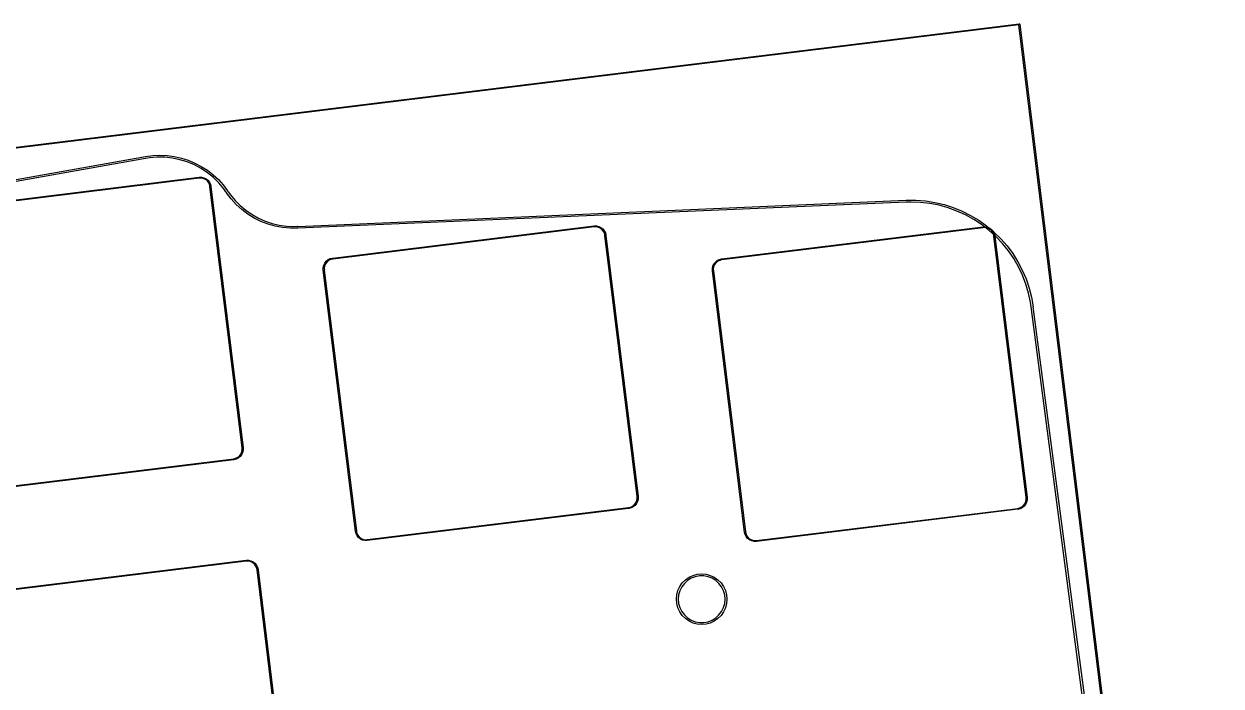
# Model space of a CAD drawing. Extents: x 33 to 269, y -131 to -39.
# Drawn here: x 210.3 to 269.3, y -71.3 to -38.6 of the extents above; entities that cross this region are included whole.
import ezdxf

# ---------------------------------------------------------------- set-up
doc = ezdxf.new("R2010")
doc.units = 0
doc.layers.add('BLACK', color=7, linetype='CONTINUOUS')

msp = doc.modelspace()

# ---------------------------------------------------------------- linework, layer by layer
at = {"layer": 'BLACK', "linetype": 'CONTINUOUS'}
for p, q in [((259.345645, -38.685517), (164.830672, -50.292414)), ((164.832996, -50.243669), (259.364597, -38.634731)), ((269.274022, -119.530057), (259.345645, -38.685517)), ((259.364597, -38.634731), (259.374325, -38.635454)), ((259.374325, -38.635454), (259.389403, -38.647234)), ((259.389403, -38.647234), (269.324809, -119.54901)), ((163.02336, -54.583856), (216.251692, -45.17719)), ((216.256915, -45.273953), (163.028564, -54.680623)), ((216.251692, -45.17719), (216.25172, -45.17719)), ((216.25172, -45.17719), (216.60492, -45.130028)), ((216.269182, -45.275649), (216.256915, -45.273953)), ((216.454765, -45.242515), (216.269182, -45.275649)), ((216.830551, -45.211863), (216.454765, -45.242515)), ((216.60492, -45.130028), (216.961022, -45.114097)), ((217.207548, -45.217136), (216.830551, -45.211863)), ((216.961022, -45.114097), (217.317145, -45.129539)), ((217.58233, -45.258288), (217.207548, -45.217136)), ((217.317145, -45.129539), (217.670532, -45.176234)), ((217.951489, -45.334945), (217.58233, -45.258288)), ((217.670532, -45.176234), (218.018444, -45.25382)), ((218.311671, -45.446409), (217.951489, -45.334945)), ((218.018444, -45.25382), (218.358186, -45.361697)), ((218.6596, -45.591667), (218.311671, -45.446409)), ((218.358186, -45.361697), (218.687128, -45.499028)), ((218.992114, -45.7694), (218.6596, -45.591667)), ((218.687128, -45.499028), (219.00272, -45.66475)), ((219.306192, -45.977991), (218.992114, -45.7694)), ((219.00272, -45.66475), (219.302519, -45.85758)), ((219.302519, -45.85758), (219.584201, -46.076023)), ((219.598977, -46.215545), (219.306192, -45.977991)), ((219.584201, -46.076023), (219.845586, -46.318387)), ((205.99941, -47.785215), (218.896473, -46.199739)), ((218.896529, -46.248192), (205.999467, -47.833669)), ((218.896473, -46.199739), (218.896484, -46.199739)), ((218.896484, -46.199739), (219.014033, -46.198558)), ((218.902569, -46.249366), (218.896529, -46.248192)), ((218.96464, -46.24174), (218.902569, -46.249367)), ((218.902569, -46.249367), (218.902569, -46.249366)), ((219.088499, -46.259138), (218.96464, -46.24174)), ((219.014033, -46.198558), (219.128911, -46.223567)), ((219.203634, -46.308003), (219.088499, -46.259138)), ((219.128911, -46.223567), (219.235342, -46.273514)), ((219.302197, -46.385004), (219.203634, -46.308003)), ((219.235342, -46.273514), (219.327989, -46.345894)), ((219.37747, -46.484894), (219.302197, -46.385004)), ((219.327989, -46.345894), (219.402205, -46.437076)), ((219.424322, -46.600862), (219.37747, -46.484894)), ((219.402205, -46.437076), (219.454269, -46.542488)), ((219.431923, -46.662793), (219.424322, -46.600862)), ((219.431913, -46.662939), (219.431923, -46.662793)), ((221.017388, -59.56), (219.431913, -46.662939)), ((219.454269, -46.542488), (219.481569, -46.656843)), ((219.481541, -46.656846), (219.480367, -46.662883)), ((219.480367, -46.662883), (221.065843, -59.559945)), ((219.481569, -46.656843), (219.481541, -46.656846)), ((219.867809, -46.479901), (219.598977, -46.215545)), ((219.845586, -46.318387), (220.084648, -46.582795)), ((220.110243, -46.768658), (219.867809, -46.479901)), ((220.084648, -46.582795), (220.299535, -46.867199)), ((220.217174, -46.923914), (220.110243, -46.768658)), ((220.217192, -46.923901), (220.217174, -46.923914)), ((220.241725, -46.942691), (220.217192, -46.923901)), ((220.24251, -46.94271), (220.241725, -46.942691)), ((220.242248, -46.943453), (220.24251, -46.94271)), ((220.251051, -46.973074), (220.242248, -46.943453)), ((220.251072, -46.97306), (220.251051, -46.973074)), ((220.475838, -47.269365), (220.251072, -46.97306)), ((220.299535, -46.867199), (220.299554, -46.867187)), ((220.299554, -46.867187), (220.308357, -46.896808)), ((220.308357, -46.896808), (220.308094, -46.89755)), ((220.308094, -46.89755), (220.30888, -46.89757)), ((220.30888, -46.89757), (220.333413, -46.91636)), ((220.333413, -46.91636), (220.333434, -46.916346)), ((220.333434, -46.916346), (220.436362, -47.065908)), ((220.436362, -47.065908), (220.668864, -47.344824)), ((220.726836, -47.543802), (220.475838, -47.269365)), ((220.668864, -47.344824), (220.92597, -47.601237)), ((221.001951, -47.794058), (220.726836, -47.543802)), ((220.92597, -47.601237), (221.205514, -47.832984)), ((221.298862, -48.018023), (221.001951, -47.794058)), ((221.205514, -47.832984), (221.505138, -48.038112)), ((253.782884, -47.435592), (223.759658, -48.722485)), ((223.76724, -48.625875), (253.790467, -47.338983)), ((253.794736, -47.438891), (253.782884, -47.435592)), ((253.790467, -47.338983), (253.790468, -47.338983)), ((253.790468, -47.338983), (253.790473, -47.338983)), ((253.790473, -47.338983), (254.262305, -47.337242)), ((254.026722, -47.429033), (253.794736, -47.438892)), ((253.794736, -47.438892), (253.794736, -47.438891)), ((254.490823, -47.445429), (254.026722, -47.429033)), ((254.262305, -47.337242), (254.732843, -47.372276)), ((254.952235, -47.497942), (254.490823, -47.445429)), ((254.732843, -47.372276), (255.19922, -47.443873)), ((255.408152, -47.586254), (254.952235, -47.497942)), ((255.19922, -47.443873), (255.658599, -47.551597)), ((255.8558, -47.709828), (255.408152, -47.586254)), ((255.658599, -47.551597), (256.108186, -47.694794)), ((256.292456, -47.867911), (255.8558, -47.709828)), ((256.108186, -47.694794), (256.545246, -47.872591)), ((221.615066, -48.213807), (221.298862, -48.018023)), ((221.505138, -48.038112), (221.822315, -48.21489)), ((221.947896, -48.379761), (221.615066, -48.213807)), ((221.822315, -48.21489), (222.15437, -48.361827)), ((222.294546, -48.514483), (221.947896, -48.379761)), ((222.15437, -48.361827), (222.498505, -48.477686)), ((256.715464, -48.059542), (256.292456, -47.867911)), ((256.545246, -47.872591), (256.967121, -48.083908)), ((257.122253, -48.283555), (256.715464, -48.059542)), ((256.967121, -48.083908), (257.371246, -48.327459)), ((257.510347, -48.538588), (257.122253, -48.283555)), ((257.371246, -48.327459), (257.755161, -48.601763)), ((222.652093, -48.61684), (222.294546, -48.514483)), ((222.498505, -48.477686), (222.851816, -48.561488)), ((223.017521, -48.685966), (222.652093, -48.61684)), ((222.851816, -48.561488), (223.211325, -48.612527)), ((223.38775, -48.721281), (223.017521, -48.685966)), ((223.211325, -48.612527), (223.574, -48.630373)), ((223.759657, -48.722485), (223.38775, -48.721281)), ((223.574, -48.630373), (223.755389, -48.622576)), ((223.755389, -48.622576), (223.755389, -48.622577)), ((223.755389, -48.622577), (223.76724, -48.625875)), ((223.759658, -48.722485), (223.759657, -48.722484)), ((223.759657, -48.722484), (223.759657, -48.722485)), ((225.487815, -50.190605), (238.38488, -48.605129)), ((238.384937, -48.653582), (225.487874, -50.239059)), ((238.38488, -48.605129), (238.384891, -48.605129)), ((238.384891, -48.605129), (238.50244, -48.603949)), ((238.390976, -48.654756), (238.384937, -48.653582)), ((238.453047, -48.647131), (238.390976, -48.654757)), ((238.390976, -48.654757), (238.390976, -48.654756)), ((238.576905, -48.66453), (238.453047, -48.647131)), ((238.50244, -48.603949), (238.617317, -48.628959)), ((238.69204, -48.713396), (238.576905, -48.66453)), ((238.617317, -48.628959), (238.723747, -48.678907)), ((238.790602, -48.790397), (238.69204, -48.713396)), ((238.723747, -48.678907), (238.816394, -48.751286)), ((238.865876, -48.890285), (238.790602, -48.790397)), ((238.816394, -48.751286), (238.890611, -48.842468)), ((238.912729, -49.006253), (238.865876, -48.890285)), ((238.890611, -48.842468), (238.942675, -48.947878)), ((238.920331, -49.068179), (238.912729, -49.006253)), ((238.942675, -48.947878), (238.969976, -49.062232)), ((244.686022, -50.232495), (257.583086, -48.647019)), ((257.583143, -48.695472), (244.68608, -50.280949)), ((257.877385, -48.823091), (257.510347, -48.538588)), ((257.583086, -48.647019), (257.583097, -48.647019)), ((257.583097, -48.647019), (257.700646, -48.645841)), ((257.589181, -48.696646), (257.583143, -48.695472)), ((257.651252, -48.689022), (257.589181, -48.696647)), ((257.589181, -48.696647), (257.589181, -48.696646)), ((257.775111, -48.706422), (257.651252, -48.689022)), ((257.700646, -48.645841), (257.815522, -48.670852)), ((257.755161, -48.601763), (258.116532, -48.905151)), ((257.890245, -48.755288), (257.775111, -48.706422)), ((257.815522, -48.670852), (257.921952, -48.720799)), ((258.221136, -49.135331), (257.877385, -48.823091)), ((257.988807, -48.832289), (257.890245, -48.755288)), ((257.921952, -48.720799), (258.014599, -48.793178)), ((258.064081, -48.932177), (257.988807, -48.832289)), ((258.014599, -48.793178), (258.088816, -48.884359)), ((258.110936, -49.048144), (258.064081, -48.932177)), ((258.088816, -48.884359), (258.140881, -48.989769)), ((258.116532, -48.905151), (258.45316, -49.235779)), ((258.140881, -48.989769), (258.168184, -49.104122)), ((238.92032, -49.068329), (238.920331, -49.068179)), ((240.505795, -61.96539), (238.92032, -49.068329)), ((238.969948, -49.062236), (238.968774, -49.068273)), ((238.968774, -49.068273), (240.55425, -61.965335)), ((238.969976, -49.062232), (238.969948, -49.062236)), ((258.118537, -49.110059), (258.110936, -49.048144)), ((258.118526, -49.110219), (258.118537, -49.110059)), ((259.704002, -62.00728), (258.118526, -49.110219)), ((258.168154, -49.104125), (258.16698, -49.110162)), ((258.16698, -49.110162), (259.752456, -62.007225)), ((258.168184, -49.104122), (258.168154, -49.104125)), ((258.539509, -49.47341), (258.221136, -49.135331)), ((258.45316, -49.235779), (258.762999, -49.591634)), ((258.830567, -49.835273), (258.539509, -49.47341)), ((258.762999, -49.591634), (259.044164, -49.970554)), ((225.367421, -50.216691), (225.481772, -50.189379)), ((225.481772, -50.189379), (225.481778, -50.189432)), ((225.481778, -50.189432), (225.487815, -50.190605)), ((259.092539, -50.218717), (258.830567, -49.835273)), ((259.044164, -49.970554), (259.294944, -50.370232)), ((225.023499, -50.656938), (225.048512, -50.542062)), ((225.024674, -50.774487), (225.023499, -50.656938)), ((225.024674, -50.774499), (225.024674, -50.774487)), ((226.612031, -63.686862), (225.024674, -50.774499)), ((225.048512, -50.542062), (225.098459, -50.435631)), ((225.084082, -50.582474), (225.066679, -50.706333)), ((225.066679, -50.706333), (225.074302, -50.768405)), ((225.074302, -50.768405), (225.073128, -50.774443)), ((225.073128, -50.774443), (226.657429, -63.661952)), ((225.132948, -50.467338), (225.084082, -50.582474)), ((225.098459, -50.435631), (225.170836, -50.342983)), ((225.209947, -50.368773), (225.132948, -50.467338)), ((225.170836, -50.342983), (225.262014, -50.268762)), ((225.309833, -50.293494), (225.209947, -50.368773)), ((225.262014, -50.268762), (225.367421, -50.216691)), ((225.425798, -50.246632), (225.309833, -50.293494)), ((225.487602, -50.239038), (225.425798, -50.246632)), ((225.487874, -50.239059), (225.487602, -50.239038)), ((244.221707, -50.698829), (244.246721, -50.583955)), ((244.22288, -50.816377), (244.221707, -50.698829)), ((244.246721, -50.583955), (244.296669, -50.477527)), ((244.282291, -50.624367), (244.264886, -50.748224)), ((244.264886, -50.748224), (244.272508, -50.810295)), ((244.331158, -50.509235), (244.282291, -50.624367)), ((244.296669, -50.477527), (244.369047, -50.384882)), ((244.408158, -50.410673), (244.331158, -50.509235)), ((244.369047, -50.384882), (244.460224, -50.310664)), ((244.508043, -50.335397), (244.408158, -50.410673)), ((244.460224, -50.310664), (244.56563, -50.258594)), ((244.624007, -50.288537), (244.508043, -50.335397)), ((244.56563, -50.258594), (244.67998, -50.231285)), ((244.68589, -50.280934), (244.624007, -50.288537)), ((244.67998, -50.231285), (244.679985, -50.231322)), ((244.679985, -50.231322), (244.686022, -50.232495)), ((244.68608, -50.280949), (244.68589, -50.280934)), ((259.323833, -50.62141), (259.092539, -50.218717)), ((259.294944, -50.370232), (259.513815, -50.788238)), ((259.523041, -51.040904), (259.323833, -50.62141)), ((259.513815, -50.788238), (259.699444, -51.22203)), ((244.22288, -50.816389), (244.22288, -50.816377)), ((245.810237, -63.728752), (244.22288, -50.816389)), ((244.272508, -50.810295), (244.271334, -50.816333)), ((244.271334, -50.816333), (245.855635, -63.703842)), ((259.688952, -51.474646), (259.523041, -51.040904)), ((259.699444, -51.22203), (259.850704, -51.668969)), ((259.820557, -51.919999), (259.688952, -51.474646)), ((259.917055, -52.374253), (259.820557, -51.919999)), ((259.850704, -51.668969), (259.966673, -52.126336)), ((259.947507, -52.604443), (259.917055, -52.374253)), ((259.966673, -52.126336), (260.046646, -52.591349)), ((259.947567, -52.604435), (259.947507, -52.604443)), ((267.129547, -106.956898), (259.947567, -52.604435)), ((260.046707, -52.591341), (260.044468, -52.603447)), ((260.044468, -52.603447), (267.226449, -106.955911)), ((260.046646, -52.591349), (260.046707, -52.591341)), ((221.006421, -59.751946), (221.023833, -59.628103)), ((221.016215, -59.566038), (221.017388, -59.56)), ((221.023833, -59.628103), (221.016215, -59.566038)), ((221.065843, -59.559945), (221.065843, -59.559946)), ((221.065843, -59.559946), (221.06701, -59.677497)), ((220.602698, -60.143839), (207.705637, -61.729315)), ((207.711732, -61.680104), (220.602643, -60.095385)), ((220.602637, -60.095318), (220.664703, -60.087703)), ((220.602646, -60.095385), (220.602637, -60.095318)), ((220.602643, -60.095385), (220.602645, -60.095385)), ((220.602645, -60.095385), (220.602646, -60.095385)), ((220.608734, -60.145013), (220.602698, -60.143839)), ((220.723071, -60.117656), (220.608726, -60.144946)), ((220.608726, -60.144946), (220.608734, -60.145013)), ((220.664703, -60.087703), (220.780662, -60.040864)), ((220.828476, -60.065606), (220.723071, -60.117656)), ((220.780662, -60.040864), (220.880546, -59.965608)), ((220.919655, -59.991404), (220.828476, -60.065606)), ((220.880546, -59.965608), (220.957549, -59.867063)), ((220.992036, -59.898774), (220.919655, -59.991404)), ((220.957549, -59.867063), (221.006421, -59.751946)), ((221.041989, -59.792359), (220.992036, -59.898774)), ((221.06701, -59.677497), (221.041989, -59.792359)), ((240.504622, -61.971428), (240.505795, -61.96539)), ((240.512241, -62.033494), (240.504622, -61.971428)), ((240.55425, -61.965335), (240.55425, -61.965336)), ((240.55425, -61.965336), (240.555419, -62.082888)), ((259.702828, -62.013319), (259.704002, -62.00728)), ((259.710448, -62.075386), (259.702828, -62.013319)), ((259.752456, -62.007225), (259.752455, -62.007236)), ((259.752455, -62.007236), (259.753627, -62.12478)), ((240.091104, -62.549229), (227.194044, -64.134705)), ((227.200139, -64.085494), (240.09105, -62.500775)), ((240.091046, -62.500725), (240.153112, -62.493109)), ((240.091052, -62.500775), (240.091046, -62.500725)), ((240.09105, -62.500775), (240.091051, -62.500775)), ((240.091051, -62.500775), (240.091052, -62.500775)), ((240.097142, -62.550403), (240.091104, -62.549229)), ((240.211482, -62.523061), (240.097136, -62.550353)), ((240.097136, -62.550353), (240.097142, -62.550403)), ((240.153112, -62.493109), (240.269073, -62.446267)), ((240.316887, -62.471008), (240.211482, -62.523061)), ((240.269073, -62.446267), (240.368958, -62.371008)), ((240.408067, -62.396804), (240.316887, -62.471008)), ((240.368958, -62.371008), (240.44596, -62.27246)), ((240.480447, -62.30417), (240.408067, -62.396804)), ((240.44596, -62.27246), (240.494831, -62.15734)), ((240.5304, -62.197753), (240.480447, -62.30417)), ((240.494831, -62.15734), (240.512241, -62.033494)), ((240.555419, -62.082888), (240.5304, -62.197753)), ((259.28931, -62.591119), (246.39225, -64.176595)), ((246.398345, -64.127384), (259.289256, -62.542665)), ((259.289254, -62.542631), (259.351321, -62.535014)), ((259.289258, -62.542665), (259.289254, -62.542631)), ((259.289256, -62.542665), (259.289257, -62.542665)), ((259.289257, -62.542665), (259.289258, -62.542665)), ((259.295348, -62.592293), (259.28931, -62.591119)), ((259.409691, -62.564965), (259.295344, -62.592259)), ((259.295344, -62.592259), (259.295348, -62.592293)), ((259.351321, -62.535014), (259.467283, -62.48817)), ((259.515098, -62.512909), (259.409691, -62.564965)), ((259.467283, -62.48817), (259.567168, -62.412907)), ((259.606278, -62.438703), (259.515098, -62.512909)), ((259.567168, -62.412907), (259.64417, -62.314357)), ((259.678658, -62.346067), (259.606278, -62.438703)), ((259.64417, -62.314357), (259.69304, -62.199234)), ((259.728609, -62.239647), (259.678658, -62.346067)), ((259.69304, -62.199234), (259.710448, -62.075386)), ((259.753627, -62.12478), (259.728609, -62.239647)), ((226.614694, -63.688943), (226.612031, -63.686862)), ((226.638934, -63.79049), (226.614694, -63.688943)), ((226.690987, -63.895894), (226.638934, -63.79049)), ((226.657429, -63.661952), (226.661211, -63.670063)), ((226.661211, -63.670063), (226.661268, -63.670056)), ((226.661268, -63.670056), (226.668885, -63.732121)), ((226.668885, -63.732121), (226.715728, -63.84808)), ((245.812902, -63.730834), (245.810237, -63.728752)), ((245.83714, -63.83238), (245.812902, -63.730834)), ((245.855635, -63.703842), (245.859417, -63.711953)), ((245.859417, -63.711953), (245.859476, -63.711946)), ((245.859476, -63.711946), (245.867092, -63.774012)), ((245.867092, -63.774012), (245.913933, -63.889971)), ((226.76519, -63.987072), (226.690987, -63.895894)), ((226.715728, -63.84808), (226.790986, -63.947963)), ((226.857822, -64.059452), (226.76519, -63.987072)), ((226.790986, -63.947963), (226.889532, -64.024965)), ((226.964237, -64.109405), (226.857822, -64.059452)), ((226.889532, -64.024965), (227.00465, -64.073837)), ((227.0791, -64.134425), (226.964237, -64.109405)), ((227.00465, -64.073837), (227.128494, -64.091249)), ((227.183556, -64.133388), (227.0791, -64.134425)), ((227.128494, -64.091249), (227.19056, -64.083632)), ((227.184316, -64.133982), (227.183556, -64.133388)), ((227.194044, -64.134705), (227.184316, -64.133982)), ((227.19056, -64.083632), (227.200139, -64.085494)), ((245.889192, -63.937785), (245.83714, -63.83238)), ((245.963395, -64.028964), (245.889192, -63.937785)), ((245.913933, -63.889971), (245.989191, -63.989855)), ((246.056027, -64.101344), (245.963395, -64.028964)), ((245.989191, -63.989855), (246.087737, -64.066857)), ((246.162442, -64.151297), (246.056027, -64.101344)), ((246.087737, -64.066857), (246.202855, -64.115729)), ((246.277306, -64.176317), (246.162442, -64.151297)), ((246.202855, -64.115729), (246.3267, -64.13314)), ((246.381763, -64.175279), (246.277306, -64.176317)), ((246.3267, -64.13314), (246.388765, -64.125522)), ((246.382522, -64.175872), (246.381763, -64.175279)), ((246.39225, -64.176595), (246.382522, -64.175872)), ((246.388765, -64.125522), (246.398345, -64.127384)), ((208.321019, -66.693219), (221.218084, -65.107743)), ((221.218141, -65.156196), (208.321078, -66.741673)), ((221.218084, -65.107743), (221.218095, -65.107743)), ((221.218095, -65.107743), (221.335643, -65.106564)), ((221.22418, -65.15737), (221.218141, -65.156196)), ((221.28625, -65.149745), (221.22418, -65.157371)), ((221.22418, -65.157371), (221.22418, -65.15737)), ((221.410107, -65.167145), (221.28625, -65.149745)), ((221.335643, -65.106564), (221.450518, -65.131575)), ((221.525239, -65.216011), (221.410107, -65.167145)), ((221.450518, -65.131575), (221.556947, -65.181523)), ((221.623799, -65.293013), (221.525239, -65.216011)), ((221.556947, -65.181523), (221.649591, -65.253903)), ((221.699069, -65.392902), (221.623799, -65.293013)), ((221.649591, -65.253903), (221.723805, -65.345085)), ((221.745918, -65.508869), (221.699069, -65.392902)), ((221.723805, -65.345085), (221.775866, -65.450496)), ((221.753529, -65.570875), (221.745918, -65.508869)), ((221.753524, -65.570943), (221.753529, -65.570875)), ((223.338999, -78.468004), (221.753524, -65.570943)), ((221.775866, -65.450496), (221.803164, -65.564849)), ((221.803152, -65.564851), (221.801978, -65.570887)), ((221.801978, -65.570887), (223.387454, -78.467949)), ((221.803164, -65.564849), (221.803152, -65.564851)), ((242.736915, -66.22313), (242.890986, -66.069059)), ((242.998472, -66.104963), (242.84097, -66.248546)), ((242.890986, -66.069059), (243.069471, -65.944083)), ((243.179676, -65.992767), (242.998472, -66.104963)), ((243.069471, -65.944083), (243.266946, -65.851999)), ((243.37841, -65.915777), (243.179676, -65.992767)), ((243.266946, -65.851999), (243.477411, -65.795605)), ((243.587908, -65.876615), (243.37841, -65.915777)), ((243.477411, -65.795605), (243.694471, -65.776615)), ((243.801034, -65.876615), (243.587908, -65.876615)), ((243.694471, -65.776615), (243.911531, -65.795605)), ((244.010532, -65.915777), (243.801034, -65.876615)), ((243.911531, -65.795605), (244.121996, -65.851999)), ((244.209266, -65.992767), (244.010532, -65.915777)), ((244.121996, -65.851999), (244.319471, -65.944083)), ((244.39047, -66.104963), (244.209266, -65.992767)), ((244.319471, -65.944083), (244.497956, -66.069059)), ((244.547972, -66.248546), (244.39047, -66.104963)), ((244.497956, -66.069059), (244.652027, -66.22313)), ((242.463461, -66.809555), (242.519855, -66.59909)), ((242.519855, -66.59909), (242.611939, -66.401615)), ((242.617534, -66.609407), (242.559209, -66.814398)), ((242.611939, -66.401615), (242.736915, -66.22313)), ((242.712532, -66.418624), (242.617534, -66.609407)), ((242.84097, -66.248546), (242.712532, -66.418624)), ((244.67641, -66.418624), (244.547972, -66.248546)), ((244.652027, -66.22313), (244.777003, -66.401615)), ((244.771408, -66.609407), (244.67641, -66.418624)), ((244.829733, -66.814398), (244.771408, -66.609407)), ((244.777003, -66.401615), (244.869087, -66.59909)), ((244.869087, -66.59909), (244.925481, -66.809555)), ((242.444471, -67.026615), (242.463461, -66.809555)), ((242.463461, -67.243675), (242.444471, -67.026615)), ((242.519855, -67.45414), (242.463461, -67.243675)), ((242.559209, -66.814398), (242.539544, -67.026615)), ((242.539544, -67.026615), (242.559209, -67.238832)), ((242.559209, -67.238832), (242.617534, -67.443823)), ((244.771408, -67.443823), (244.829733, -67.238832)), ((244.849398, -67.026615), (244.829733, -66.814398)), ((244.829733, -67.238832), (244.849398, -67.026615)), ((244.925481, -67.243675), (244.869087, -67.45414)), ((244.925481, -66.809555), (244.944471, -67.026615)), ((244.944471, -67.026615), (244.925481, -67.243675)), ((242.611939, -67.651615), (242.519855, -67.45414)), ((242.736915, -67.8301), (242.611939, -67.651615)), ((242.617534, -67.443823), (242.712532, -67.634606)), ((242.712532, -67.634606), (242.84097, -67.804684)), ((242.890986, -67.984171), (242.736915, -67.8301)), ((242.84097, -67.804684), (242.998472, -67.948267)), ((244.39047, -67.948267), (244.547972, -67.804684)), ((244.652027, -67.8301), (244.497956, -67.984171)), ((244.547972, -67.804684), (244.67641, -67.634606)), ((244.777003, -67.651615), (244.652027, -67.8301)), ((244.67641, -67.634606), (244.771408, -67.443823)), ((244.869087, -67.45414), (244.777003, -67.651615)), ((243.069471, -68.109147), (242.890986, -67.984171)), ((242.998472, -67.948267), (243.179676, -68.060463)), ((243.266946, -68.201231), (243.069471, -68.109147)), ((243.179676, -68.060463), (243.37841, -68.137453)), ((243.477411, -68.257625), (243.266946, -68.201231)), ((243.37841, -68.137453), (243.587908, -68.176615)), ((243.694471, -68.276615), (243.477411, -68.257625)), ((243.587908, -68.176615), (243.801034, -68.176615)), ((243.911531, -68.257625), (243.694471, -68.276615)), ((243.801034, -68.176615), (244.010532, -68.137453)), ((244.121996, -68.201231), (243.911531, -68.257625)), ((244.010532, -68.137453), (244.209266, -68.060463)), ((244.319471, -68.109147), (244.121996, -68.201231)), ((244.209266, -68.060463), (244.39047, -67.948267)), ((244.497956, -67.984171), (244.319471, -68.109147))]:
    msp.add_line(p, q, dxfattribs=at)

doc.saveas('drawing.dxf')
